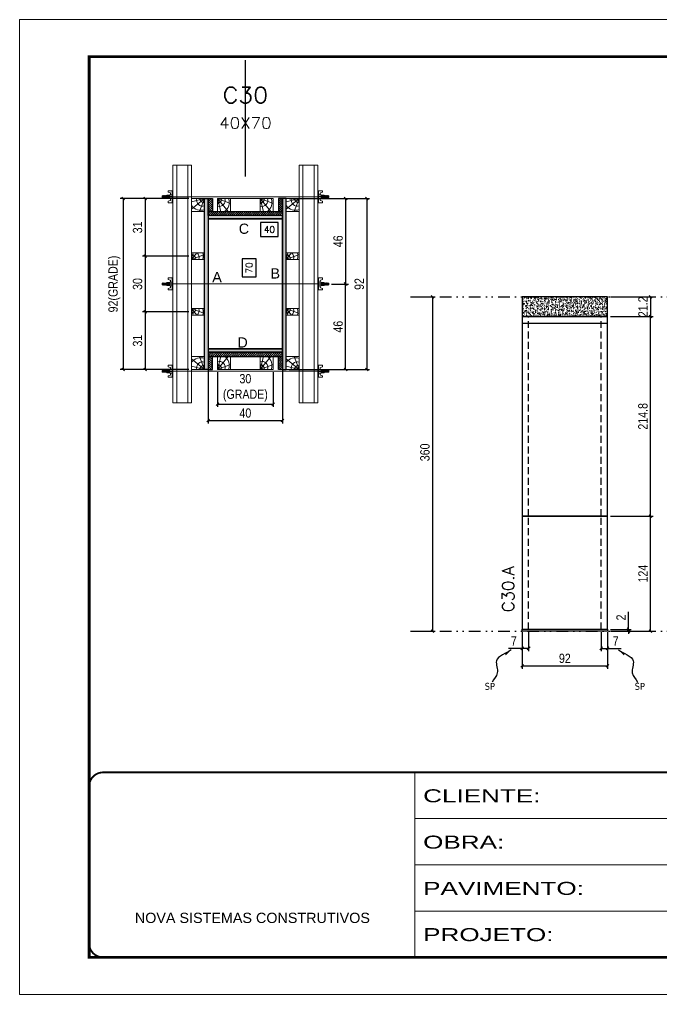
# Model space of a CAD drawing. Extents: x 2949 to 9203, y -16089 to 12527.
# Drawn here: x 4534 to 5225, y 1140 to 2190 of the extents above; entities that cross this region are included whole.
import ezdxf
from ezdxf.enums import TextEntityAlignment as Align

# ---------------------------------------------------------------- set-up
doc = ezdxf.new("R2010")
doc.units = 0
for name, pattern in [('CONTINUO', [0]), ('DASHED', [0.75, 0.5, -0.25]), ('DIVIDE2', [0.625, 0.25, -0.125, 0, -0.125, 0, -0.125]), ('HIDDEN', [0.375, 0.25, -0.125])]:
    doc.linetypes.add(name, pattern=pattern)
for name, color, linetype in [('CHAPA', 1, 'Continuous'), ('COTA', 241, 'Continuous'), ('cotas', 4, 'Continuous'), ('MEIO_PONT', 93, 'Continuous'), ('Nível', 160, 'Continuous'), ('Painéis', 200, 'Continuous'), ('SARR_2.2x7', 40, 'Continuous'), ('SARRAFO', 251, 'Continuous'), ('Sarrafo de Pressão', 42, 'HIDDEN'), ('texto', 7, 'Continuous'), ('Texto de Titulo', 7, 'Continuous'), ('Texto Qtd Sarr', 242, 'Continuous'), ('TEXTO_GERAL', 7, 'Continuous')]:
    doc.layers.add(name, color=color, linetype=linetype)
for name, color, linetype, lineweight in [('Folhas', 255, 'Continuous', 9), ('Hachura', 251, 'Continuous', 9), ('Madeira', 126, 'Continuous', 18), ('Perfil Metálico', 224, 'Continuous', 18), ('SARRAFO DE PRESSAO', 251, 'DASHED', 9), ('Texto Seção', 7, 'Continuous', 15)]:
    doc.layers.add(name, color=color, linetype=linetype, lineweight=lineweight)
doc.styles.add('ARIAL', font='arial.ttf')
doc.styles.add('COTA TECNICA', font='techl___.ttf', dxfattribs={"height": 10})
doc.styles.add('COTA TECNICA 2X', font='techl___.ttf', dxfattribs={"height": 10})
doc.styles.add('COTA TECNICA-50', font='techl___.ttf', dxfattribs={"height": 10})
doc.styles.add('REGUA-120', font='ROMANS.shx', dxfattribs={"height": 15})
doc.styles.add('ROMANS', font='romans.shx')
doc.styles.get("Standard").update_dxf_attribs({"font": 'arial.ttf'})
doc.styles.add('Tecnologia', font='')
doc.styles.get('Tecnologia').set_extended_font_data('Forgotten Futurist')
doc.dimstyles.new('COTA PAINEL-50', dxfattribs={"dimtxt": 10, "dimasz": 3, "dimexe": 3, "dimexo": 3, "dimgap": 3, "dimtad": 1, "dimdec": 1, "dimzin": 12, "dimdsep": 46, "dimtxsty": 'COTA TECNICA-50', "dimblk1": 'OBLIQUE', "dimblk2": 'OBLIQUE', "dimsah": 1, "dimcen": 0.9, "dimclrd": 4, "dimclre": 4, "dimclrt": 240, "dimadec": 1, "dimazin": 3, "dimtfac": 1, "dimtdec": 1, "dimtmove": 0, "dimatfit": 3, "dimfxl": 1, "dimtolj": 1, "dimtzin": 12, "dimarcsym": 0})
doc.dimstyles.new('PAINEL', dxfattribs={"dimtxt": 10, "dimasz": 3, "dimexe": 3, "dimexo": 3, "dimgap": 3, "dimtad": 1, "dimdec": 1, "dimzin": 12, "dimdsep": 46, "dimtxsty": 'COTA TECNICA', "dimblk1": 'OBLIQUE', "dimblk2": 'OBLIQUE', "dimsah": 1, "dimcen": 0.9, "dimclrd": 4, "dimclre": 4, "dimclrt": 240, "dimadec": 1, "dimazin": 3, "dimtfac": 1, "dimtdec": 1, "dimtmove": 0, "dimatfit": 3, "dimfxl": 1, "dimtolj": 1, "dimtzin": 12, "dimarcsym": 0})
doc.dimstyles.new('SECAO PILAR', dxfattribs={"dimtxt": 10, "dimasz": 3, "dimexe": 3, "dimexo": 3, "dimgap": 3, "dimtad": 1, "dimdec": 1, "dimlfac": 0.5, "dimzin": 12, "dimdsep": 46, "dimtxsty": 'COTA TECNICA 2X', "dimblk1": 'OBLIQUE', "dimblk2": 'OBLIQUE', "dimsah": 1, "dimcen": 0.9, "dimclrd": 256, "dimclre": 256, "dimclrt": 256, "dimadec": 1, "dimazin": 3, "dimtfac": 1, "dimtdec": 1, "dimtmove": 0, "dimatfit": 3, "dimfxl": 1, "dimtolj": 1, "dimtzin": 12, "dimarcsym": 0})
doc.dimstyles.new('SECÇÃO 2', dxfattribs={"dimtxt": 7, "dimasz": 6, "dimexe": 0.18, "dimexo": 2, "dimgap": -4, "dimtad": 3, "dimdec": 1, "dimlfac": 0.5, "dimzin": 12, "dimdsep": 46, "dimtxsty": 'ROMANS', "dimblk": 'ARCHTICK', "dimcen": 0.09, "dimse1": 1, "dimse2": 1, "dimsd1": 1, "dimsd2": 1, "dimclrd": 180, "dimclre": 5, "dimclrt": 1, "dimadec": 0, "dimazin": 3, "dimtfac": 1, "dimtdec": 1, "dimtofl": 0, "dimtmove": 0, "dimatfit": 3, "dimldrblk": 'ARCHTICK', "dimfxl": 1, "dimtolj": 1, "dimtzin": 0, "dimarcsym": 0})
doc.dimstyles.get("Standard").update_dxf_attribs({"dimtxt": 0.18, "dimasz": 0.18, "dimexe": 0.18, "dimexo": 0.0625, "dimgap": 0.09, "dimtad": 0, "dimtih": 1, "dimtoh": 1, "dimdec": 4, "dimzin": 0, "dimdsep": 46, "dimtxsty": 'Standard', "dimcen": 0.09, "dimadec": 0, "dimazin": 0, "dimtfac": 1, "dimtdec": 4, "dimtofl": 0, "dimtmove": 0, "dimatfit": 3, "dimfxl": 1, "dimtolj": 1, "dimtzin": 0, "dimarcsym": 0})

# ---------------------------------------------------------------- blocks, each defined once
blk = doc.blocks.new('9999999999')
at = {"color": 30, "linetype": 'CONTINUO'}
for p, q in [((98564.6, 34230.2), (98564.6, 34429.4)), ((98564.6, 34379.6), (99584, 34379.6)), ((98564.6, 34329.8), (99488, 34329.8)), ((98564.6, 34280), (99488, 34280))]:
    blk.add_line(p, q, dxfattribs=at)
at = {"color": 30, "linetype": 'CONTINUO', "const_width": 2}
blk.add_lwpolyline([(99584, 34230.2), (99584, 34414.4, 0.414214), (99569, 34429.4), (98229, 34429.4, 0.414214), (98214, 34414.4), (98214, 34245.2, 0.414214), (98229, 34230.2), (99584, 34230.2)], format="xyb", dxfattribs=at)
at = {"layer": 'Folhas'}
blk.add_lwpolyline([(98139, 34190.2), (99624, 34190.2), (99624, 35240.2), (98139, 35240.2)], close=True, dxfattribs=at)
at = {"layer": 'Folhas', "color": 30, "const_width": 3}
blk.add_lwpolyline([(98214, 34230.2), (99584, 34230.2), (99584, 35200.2), (98214, 35200.2)], close=True, dxfattribs=at)
at = {"color": 7, "linetype": 'Continuous', "ltscale": 5, "style": 'ARIAL'}
blk.add_text('NOVA SISTEMAS CONSTRUTIVOS', height=11.059, dxfattribs=at).set_placement((98263.2, 34267.2))
at = {"layer": 'Folhas', "color": 7, "style": 'Tecnologia', "width": 1.5}
for s, p in [('CLIENTE:', (98573.7, 34397.2)), ('OBRA:', (98573.7, 34347.3)), ('PAVIMENTO:', (98573.7, 34297.5)), ('PROJETO:', (98573.7, 34247.7))]:
    blk.add_text(s, height=14, dxfattribs=at).set_placement(p)
blk = doc.blocks.new('*D1405')
at = {"layer": 'COTA', "color": 180, "lineweight": -2, "transparency": 16777216}
for p, q in [((4788.8, 1931.8), (4773.8, 1931.8)), ((4773.8, 1931.8), (4773.8, 1912.4)), ((4788.8, 1912.4), (4788.8, 1931.8)), ((4773.8, 1912.4), (4788.8, 1912.4))]:
    blk.add_line(p, q, dxfattribs=at)
at = {"layer": 'Defpoints', "color": 0, "transparency": 16777216}
for p in [(4737.3, 1974.7), (4737.3, 1834.7), (4792.8, 1834.7)]:
    blk.add_point(p, dxfattribs=at)
at = {"layer": 'COTA', "color": 1, "transparency": 16777216, "insert": (4781.3, 1922.1), "char_height": 7, "attachment_point": 5, "rotation": 90, "style": 'ROMANS'}
blk.add_mtext('\\A1;70', dxfattribs=at)
blk = doc.blocks.new('_ArchTick')
at = {"color": 0, "linetype": 'ByBlock', "const_width": 0.15}
blk.add_lwpolyline([(-0.5, -0.5), (0.5, 0.5)], dxfattribs=at)
blk = doc.blocks.new('_Oblique')
at = {"color": 0, "linetype": 'ByBlock', "lineweight": -2}
blk.add_line((-0.5, -0.5), (0.5, 0.5), dxfattribs=at)
blk = doc.blocks.new('*D1406')
at = {"layer": 'COTA', "lineweight": -2, "transparency": 16777216}
for p, q in [((4824.3, 1996.7), (4911.1, 1996.7)), ((4908.1, 1996.7), (4908.1, 1812.7)), ((4824.3, 1812.7), (4911.1, 1812.7))]:
    blk.add_line(p, q, dxfattribs=at)
at = {"layer": 'Defpoints', "color": 0, "transparency": 16777216}
for p in [(4821.3, 1996.7), (4821.3, 1812.7), (4908.1, 1812.7)]:
    blk.add_point(p, dxfattribs=at)
at = {"layer": 'COTA', "lineweight": -2, "transparency": 16777216, "xscale": 3, "yscale": 3, "zscale": 3}
for p, rotation in [((4908.1, 1996.7), 90), ((4908.1, 1812.7), 270)]:
    blk.add_blockref('_Oblique', p, dxfattribs=dict(at, rotation=rotation))
at = {"layer": 'COTA', "transparency": 16777216, "insert": (4900, 1904.7), "char_height": 10, "attachment_point": 5, "rotation": 90, "style": 'COTA TECNICA 2X'}
blk.add_mtext('\\A1;92', dxfattribs=at)
blk = doc.blocks.new('*D1407')
at = {"layer": 'COTA', "lineweight": -2, "transparency": 16777216}
for p, q in [((4858.3, 1996.7), (4888.3, 1996.7)), ((4885.3, 1996.7), (4885.3, 1904.7)), ((4870.1, 1904.7), (4888.3, 1904.7))]:
    blk.add_line(p, q, dxfattribs=at)
at = {"layer": 'Defpoints', "color": 0, "transparency": 16777216}
for p in [(4855.3, 1996.7), (4867.1, 1904.7), (4885.3, 1904.7)]:
    blk.add_point(p, dxfattribs=at)
at = {"layer": 'COTA', "lineweight": -2, "transparency": 16777216, "xscale": 3, "yscale": 3, "zscale": 3}
for p, rotation in [((4885.3, 1996.7), 90), ((4885.3, 1904.7), 270)]:
    blk.add_blockref('_Oblique', p, dxfattribs=dict(at, rotation=rotation))
at = {"layer": 'COTA', "transparency": 16777216, "insert": (4877.2, 1950.7), "char_height": 10, "attachment_point": 5, "rotation": 90, "style": 'COTA TECNICA 2X'}
blk.add_mtext('\\A1;46', dxfattribs=at)
blk = doc.blocks.new('*D1408')
at = {"layer": 'COTA', "lineweight": -2, "transparency": 16777216}
for p, q in [((4870.1, 1904.7), (4888.3, 1904.7)), ((4885.3, 1812.7), (4885.3, 1904.7)), ((4858.3, 1812.7), (4888.3, 1812.7))]:
    blk.add_line(p, q, dxfattribs=at)
at = {"layer": 'Defpoints', "color": 0, "transparency": 16777216}
for p in [(4867.1, 1904.7), (4885.3, 1904.7), (4855.3, 1812.7)]:
    blk.add_point(p, dxfattribs=at)
at = {"layer": 'COTA', "lineweight": -2, "transparency": 16777216, "xscale": 3, "yscale": 3, "zscale": 3}
for p, rotation in [((4885.3, 1904.7), 90), ((4885.3, 1812.7), 270)]:
    blk.add_blockref('_Oblique', p, dxfattribs=dict(at, rotation=rotation))
at = {"layer": 'COTA', "transparency": 16777216, "insert": (4877.2, 1858.7), "char_height": 10, "attachment_point": 5, "rotation": 90, "style": 'COTA TECNICA 2X'}
blk.add_mtext('\\A1;46', dxfattribs=at)
blk = doc.blocks.new('*D1409')
at = {"layer": 'COTA', "color": 180, "lineweight": -2, "transparency": 16777216}
for p, q in [((4812.8, 1970.9), (4793.5, 1970.9)), ((4793.5, 1970.9), (4793.5, 1955.9)), ((4812.8, 1955.9), (4812.8, 1970.9)), ((4793.5, 1955.9), (4812.8, 1955.9))]:
    blk.add_line(p, q, dxfattribs=at)
at = {"layer": 'Defpoints', "color": 0, "transparency": 16777216}
for p in [(4737.3, 1974.7), (4817.3, 1974.7), (4817.3, 1951.9)]:
    blk.add_point(p, dxfattribs=at)
at = {"layer": 'COTA', "color": 1, "transparency": 16777216, "insert": (4803.2, 1963.4), "char_height": 7, "attachment_point": 5, "style": 'ROMANS'}
blk.add_mtext('\\A1;40', dxfattribs=at)
blk = doc.blocks.new('titulo1')
at = {"layer": 'Defpoints', "color": 252, "linetype": 'HIDDEN', "ltscale": 2}
blk.add_line((0, 0), (0, 125), dxfattribs=at)
at = {"layer": 'Defpoints', "style": 'ROMANS', "oblique": 15}
blk.add_attdef('FOLHA', text='', height=10, dxfattribs=at).set_placement((0, 15.6), align=Align.MIDDLE_CENTER)
at = {"layer": 'Texto Qtd Sarr', "color": 3, "style": 'ROMANS', "oblique": 15}
for tag, height, p in [('TITULO', 17, (0, 71.4)), ('SEÇÃO', 12, (0, 41.5))]:
    blk.add_attdef(tag, text='', height=height, dxfattribs=at).set_placement(p, align=Align.MIDDLE_CENTER)
blk = doc.blocks.new('PONTALETE')
at = {"layer": 'Madeira'}
for q in [(2.71, 7), (7, 5.76), (7, 1.74)]:
    blk.add_line((0, 0), q, dxfattribs=at)
blk.add_lwpolyline([(0, 0), (7, 0), (7, 7), (0, 7)], close=True, dxfattribs=at)
for centre, radius, start, end in [((2.04, 0.06), 6.23, 37.2818, 109.0913), ((1.09, 0.9), 3.19, 343.603, 109.9847), ((-0.21, -0.78), 3.09, 14.6322, 86.0383)]:
    blk.add_arc(centre, radius, start, end, dxfattribs=at)
blk = doc.blocks.new('*D1410')
at = {"layer": 'COTA', "lineweight": -2, "transparency": 16777216}
for p, q in [((4716.3, 1996.7), (4642.6, 1996.7)), ((4645.6, 1996.7), (4645.6, 1812.7)), ((4716.3, 1812.7), (4642.6, 1812.7))]:
    blk.add_line(p, q, dxfattribs=at)
at = {"layer": 'Defpoints', "color": 0, "transparency": 16777216}
for p in [(4719.3, 1996.7), (4645.6, 1812.7), (4719.3, 1812.7)]:
    blk.add_point(p, dxfattribs=at)
at = {"layer": 'COTA', "lineweight": -2, "transparency": 16777216, "xscale": 3, "yscale": 3, "zscale": 3}
for p, rotation in [((4645.6, 1996.7), 90), ((4645.6, 1812.7), 270)]:
    blk.add_blockref('_Oblique', p, dxfattribs=dict(at, rotation=rotation))
at = {"layer": 'COTA', "transparency": 16777216, "insert": (4636.3, 1904.7), "char_height": 10, "attachment_point": 5, "rotation": 90, "style": 'COTA TECNICA 2X'}
blk.add_mtext('\\A1;92(GRADE)', dxfattribs=at)
blk = doc.blocks.new('MEIO PONTALETE')
at = {"layer": 'Madeira'}
for q in [(2.71, 7), (3.5, 2.88), (3.5, 0.87)]:
    blk.add_line((0, 0), q, dxfattribs=at)
blk.add_lwpolyline([(0, 0), (3.5, 0), (3.5, 7), (0, 7)], close=True, dxfattribs=at)
for centre, radius, start, end in [((2.04, 0.06), 6.23, 76.4499, 109.0913), ((1.09, 0.9), 3.19, 40.9063, 109.9847), ((-0.21, -0.78), 3.09, 14.6322, 86.0383)]:
    blk.add_arc(centre, radius, start, end, dxfattribs=at)
blk = doc.blocks.new('*D1411')
at = {"layer": 'COTA', "lineweight": -2, "transparency": 16777216}
for p, q in [((4716.3, 1874.7), (4666.4, 1874.7)), ((4669.4, 1874.7), (4669.4, 1812.7)), ((4716.3, 1812.7), (4666.4, 1812.7))]:
    blk.add_line(p, q, dxfattribs=at)
at = {"layer": 'Defpoints', "color": 0, "transparency": 16777216}
for p in [(4719.3, 1874.7), (4669.4, 1812.7), (4719.3, 1812.7)]:
    blk.add_point(p, dxfattribs=at)
at = {"layer": 'COTA', "lineweight": -2, "transparency": 16777216, "xscale": 3, "yscale": 3, "zscale": 3}
for p, rotation in [((4669.4, 1874.7), 90), ((4669.4, 1812.7), 270)]:
    blk.add_blockref('_Oblique', p, dxfattribs=dict(at, rotation=rotation))
at = {"layer": 'COTA', "transparency": 16777216, "insert": (4661.2, 1843.7), "char_height": 10, "attachment_point": 5, "rotation": 90, "style": 'COTA TECNICA 2X'}
blk.add_mtext('\\A1;31', dxfattribs=at)
blk = doc.blocks.new('C')
at = {"layer": 'Hachura', "color": 0}
for p, q in [((0, 3.22), (0, -3.22)), ((0.45, 3.22), (0, 3.22)), ((0.46, 3.16), (0, 3.16)), ((0.46, 3.05), (0, 3.05)), ((0.46, 2.88), (0, 2.88)), ((0, 2.75), (0, -1.16)), ((0.46, 2.65), (0, 2.65)), ((0.46, 2.23), (0, 2.23)), ((0.46, 1.51), (0, 1.51)), ((0.39, 0.49), (0.17, 0.49)), ((0.45, -3.23), (0.45, 3.22)), ((0.45, 3.22), (2.58, 3.22)), ((1.74, 0.97), (0.45, 0.97)), ((1.45, 0.1), (0.45, 0.1)), ((1.35, 1.94), (1.35, 0.96)), ((2.58, 2.39), (1.47, 2.09)), ((1.74, -0.97), (1.74, 0.97)), ((1.74, 0.97), (1.74, 0.84)), ((1.74, 0.97), (1.74, 0.84)), ((1.74, 0.84), (3.35, 0.84)), ((3.35, 0.45), (1.74, 0.45)), ((2.58, 3.22), (2.58, 2.39)), ((3.32, 0.84), (3.32, -0.84)), ((3.35, 0.84), (3.35, -0.84)), ((3.68, 0.45), (3.35, 0.45)), ((3.84, -0.52), (3.35, 0.45)), ((3.35, 0.06), (3.67, -0.57)), ((3.68, 0.45), (4.16, -0.52)), ((3.72, 0.5), (4.25, -0.57)), ((4.37, -0.55), (3.83, 0.53)), ((4.15, 0.45), (3.93, 0.45)), ((4.42, -0.52), (3.93, 0.45)), ((4.15, 0.45), (4.26, 0.45)), ((4.26, 0.45), (4.74, -0.52)), ((4.3, 0.5), (4.83, -0.57)), ((4.95, -0.55), (4.41, 0.53)), ((4.51, 0.45), (4.84, 0.45)), ((5, -0.52), (4.51, 0.45)), ((4.84, 0.45), (5.32, -0.52)), ((4.88, 0.5), (5.41, -0.57)), ((5.53, -0.55), (4.99, 0.53)), ((5.58, -0.52), (5.09, 0.45)), ((5.42, 0.45), (5.09, 0.45)), ((5.58, -0.52), (5.09, 0.45)), ((5.42, 0.45), (5.74, -0.19)), ((5.46, 0.5), (5.74, -0.07)), ((5.74, 0.19), (5.57, 0.53)), ((5.74, 0.32), (5.68, 0.45)), ((5.68, 0.45), (5.74, 0.45)), ((5.74, 0.45), (5.9, 0.29)), ((5.74, 0.45), (5.74, -0.52)), ((5.9, -0.36), (5.9, 0.29)), ((0.45, 0), (0, 0)), ((0.46, -1.52), (0, -1.52)), ((0.46, -2.23), (0, -2.23)), ((0.46, -2.65), (0, -2.65)), ((0.46, -2.88), (0, -2.88)), ((0.46, -3.05), (0, -3.05)), ((0.46, -3.16), (0, -3.16)), ((0, -3.22), (2.57, -3.22)), ((0.08, -0.48), (0.29, -0.48)), ((0.29, -0.48), (0.4, -0.48)), ((0.45, 0), (0.45, -0.97)), ((0.45, -0.16), (1.45, -0.16)), ((0.45, -0.65), (0.45, -0.32)), ((0.45, -3.23), (0.45, -0.65)), ((0.45, -0.97), (1.74, -0.97)), ((1.35, -1.94), (1.35, -0.97)), ((2.58, -2.39), (1.47, -2.1)), ((3.35, -0.32), (1.74, -0.32)), ((3.35, -0.84), (1.74, -0.84)), ((2.58, -3.23), (2.58, -2.39)), ((3.35, -0.07), (3.58, -0.52)), ((3.35, -0.52), (3.58, -0.52)), ((3.84, -0.52), (4.16, -0.52)), ((4.42, -0.52), (4.74, -0.52)), ((4.63, -0.52), (4.74, -0.52)), ((5, -0.52), (5.32, -0.52)), ((5.58, -0.52), (5.74, -0.52)), ((5.74, -0.52), (5.9, -0.36)), ((5.74, -0.52), (5.74, -0.52))]:
    blk.add_line(p, q, dxfattribs=at)
for centre, radius, start, end in [((1.52, 1.94), 0.161, 104.7436, 180), ((1.44, -0.03), 0.129, 272.695, 87.305), ((3.81, 0.39), 0.143, 25.5688, 154.4312), ((4.39, 0.39), 0.143, 25.5688, 154.4312), ((4.97, 0.39), 0.143, 25.5688, 154.4312), ((5.55, 0.39), 0.143, 25.5688, 154.4312), ((0.17, -0.37), 0.174, 221.744, 317.8592), ((1.52, -1.94), 0.161, 180, 255.2564), ((3.71, -0.4), 0.174, 222.1408, 318.256), ((4.29, -0.4), 0.174, 222.1408, 318.256), ((4.87, -0.4), 0.174, 222.1408, 318.256), ((5.45, -0.4), 0.174, 222.1408, 318.256), ((5.61, -0.4), 0.174, 317.8592, 318.256)]:
    blk.add_arc(centre, radius, start, end, dxfattribs=at)
blk = doc.blocks.new('*D1412')
at = {"layer": 'COTA', "lineweight": -2, "transparency": 16777216}
for p, q in [((4716.3, 1996.7), (4666.4, 1996.7)), ((4669.4, 1996.7), (4669.4, 1934.7)), ((4716.3, 1934.7), (4666.4, 1934.7))]:
    blk.add_line(p, q, dxfattribs=at)
at = {"layer": 'Defpoints', "color": 0, "transparency": 16777216}
for p in [(4719.3, 1996.7), (4669.4, 1934.7), (4719.3, 1934.7)]:
    blk.add_point(p, dxfattribs=at)
at = {"layer": 'COTA', "lineweight": -2, "transparency": 16777216, "xscale": 3, "yscale": 3, "zscale": 3}
for p, rotation in [((4669.4, 1996.7), 90), ((4669.4, 1934.7), 270)]:
    blk.add_blockref('_Oblique', p, dxfattribs=dict(at, rotation=rotation))
at = {"layer": 'COTA', "transparency": 16777216, "insert": (4661.2, 1965.7), "char_height": 10, "attachment_point": 5, "rotation": 90, "style": 'COTA TECNICA 2X'}
blk.add_mtext('\\A1;31', dxfattribs=at)
blk = doc.blocks.new('*D1413')
at = {"layer": 'COTA', "lineweight": -2, "transparency": 16777216}
for p, q in [((4716.3, 1934.7), (4666.4, 1934.7)), ((4669.4, 1934.7), (4669.4, 1874.7)), ((4716.3, 1874.7), (4666.4, 1874.7))]:
    blk.add_line(p, q, dxfattribs=at)
at = {"layer": 'Defpoints', "color": 0, "transparency": 16777216}
for p in [(4719.3, 1934.7), (4669.4, 1874.7), (4719.3, 1874.7)]:
    blk.add_point(p, dxfattribs=at)
at = {"layer": 'COTA', "lineweight": -2, "transparency": 16777216, "xscale": 3, "yscale": 3, "zscale": 3}
for p, rotation in [((4669.4, 1934.7), 90), ((4669.4, 1874.7), 270)]:
    blk.add_blockref('_Oblique', p, dxfattribs=dict(at, rotation=rotation))
at = {"layer": 'COTA', "transparency": 16777216, "insert": (4661.2, 1904.7), "char_height": 10, "attachment_point": 5, "rotation": 90, "style": 'COTA TECNICA 2X'}
blk.add_mtext('\\A1;30', dxfattribs=at)
blk = doc.blocks.new('*D1435')
at = {"layer": 'cotas', "color": 4, "linetype": 'ByBlock', "lineweight": -2, "transparency": 16777216}
for p, q in [((4958.2, 1890.8), (4981.9, 1890.8)), ((4978.9, 1890.8), (4978.9, 1530.8)), ((4958.2, 1530.8), (4981.9, 1530.8))]:
    blk.add_line(p, q, dxfattribs=at)
at = {"layer": 'Defpoints', "color": 0, "linetype": 'ByBlock', "transparency": 16777216}
for p in [(4955.2, 1890.8), (4955.2, 1530.8), (4978.9, 1530.8)]:
    blk.add_point(p, dxfattribs=at)
at = {"layer": 'cotas', "color": 4, "linetype": 'ByBlock', "lineweight": -2, "transparency": 16777216, "xscale": 3, "yscale": 3, "zscale": 3}
for p, rotation in [((4978.9, 1890.8), 90), ((4978.9, 1530.8), 270)]:
    blk.add_blockref('_Oblique', p, dxfattribs=dict(at, rotation=rotation))
at = {"layer": 'cotas', "color": 240, "linetype": 'ByBlock', "transparency": 16777216, "insert": (4970.7, 1723.4), "char_height": 10, "attachment_point": 5, "rotation": 90, "style": 'COTA TECNICA'}
blk.add_mtext('\\A1;360', dxfattribs=at)
blk = doc.blocks.new('*D1414')
at = {"layer": 'COTA', "color": 4, "lineweight": -2, "transparency": 16777216}
for p, q in [((5075.4, 1529.8), (5075.4, 1490.4)), ((5167.4, 1529.8), (5167.4, 1490.4)), ((5075.4, 1493.4), (5167.4, 1493.4))]:
    blk.add_line(p, q, dxfattribs=at)
at = {"layer": 'Defpoints', "color": 0, "transparency": 16777216}
for p in [(5075.4, 1532.8), (5167.4, 1532.8), (5167.4, 1493.4)]:
    blk.add_point(p, dxfattribs=at)
at = {"layer": 'COTA', "color": 4, "lineweight": -2, "transparency": 16777216, "xscale": 3, "yscale": 3, "zscale": 3, "rotation": 180}
blk.add_blockref('_Oblique', (5075.4, 1493.4), dxfattribs=at)
at = {"layer": 'COTA', "color": 4, "lineweight": -2, "transparency": 16777216, "xscale": 3, "yscale": 3, "zscale": 3}
blk.add_blockref('_Oblique', (5167.4, 1493.4), dxfattribs=at)
at = {"layer": 'COTA', "color": 240, "transparency": 16777216, "insert": (5121.4, 1501.5), "char_height": 10, "attachment_point": 5, "style": 'COTA TECNICA'}
blk.add_mtext('\\A1;92', dxfattribs=at)
blk = doc.blocks.new('*D1415')
at = {"layer": 'COTA', "color": 4, "lineweight": -2, "transparency": 16777216}
for p, q in [((5170.4, 1654.8), (5216.6, 1654.8)), ((5213.6, 1530.8), (5213.6, 1654.8)), ((5170.4, 1530.8), (5216.6, 1530.8))]:
    blk.add_line(p, q, dxfattribs=at)
at = {"layer": 'Defpoints', "color": 0, "transparency": 16777216}
for p in [(5167.4, 1654.8), (5213.6, 1654.8), (5167.4, 1530.8)]:
    blk.add_point(p, dxfattribs=at)
at = {"layer": 'COTA', "color": 4, "lineweight": -2, "transparency": 16777216, "xscale": 3, "yscale": 3, "zscale": 3}
for p, rotation in [((5213.6, 1654.8), 90), ((5213.6, 1530.8), 270)]:
    blk.add_blockref('_Oblique', p, dxfattribs=dict(at, rotation=rotation))
at = {"layer": 'COTA', "color": 240, "transparency": 16777216, "insert": (5205.5, 1592.8), "char_height": 10, "attachment_point": 5, "rotation": 90, "style": 'COTA TECNICA-50'}
blk.add_mtext('\\A1;124', dxfattribs=at)
blk = doc.blocks.new('*D1416')
at = {"layer": 'COTA', "color": 4, "lineweight": -2, "transparency": 16777216}
for p, q in [((5189.9, 1532.8), (5189.9, 1551.6)), ((5170.4, 1532.8), (5192.9, 1532.8)), ((5170.4, 1530.8), (5192.9, 1530.8)), ((5189.9, 1530.8), (5189.9, 1532.8)), ((5189.9, 1530.8), (5189.9, 1527.8))]:
    blk.add_line(p, q, dxfattribs=at)
at = {"layer": 'Defpoints', "color": 0, "transparency": 16777216}
for p in [(5167.4, 1532.8), (5167.4, 1530.8), (5189.9, 1530.8)]:
    blk.add_point(p, dxfattribs=at)
at = {"layer": 'COTA', "color": 4, "lineweight": -2, "transparency": 16777216, "xscale": 3, "yscale": 3, "zscale": 3}
for p, rotation in [((5189.9, 1532.8), 270), ((5189.9, 1530.8), 90)]:
    blk.add_blockref('_Oblique', p, dxfattribs=dict(at, rotation=rotation))
at = {"layer": 'COTA', "color": 240, "transparency": 16777216, "insert": (5181.9, 1545.6), "char_height": 10, "attachment_point": 5, "rotation": 90, "style": 'COTA TECNICA-50'}
blk.add_mtext('\\A1;2', dxfattribs=at)
blk = doc.blocks.new('*D1417')
at = {"layer": 'COTA', "color": 4, "linetype": 'ByBlock', "lineweight": -2, "transparency": 16777216}
for p, q in [((5170.4, 1869.6), (5216.6, 1869.6)), ((5213.6, 1654.8), (5213.6, 1869.6)), ((5170.4, 1654.8), (5216.6, 1654.8))]:
    blk.add_line(p, q, dxfattribs=at)
at = {"layer": 'Defpoints', "color": 0, "linetype": 'ByBlock', "transparency": 16777216}
for p in [(5167.4, 1869.6), (5213.6, 1869.6), (5167.4, 1654.8)]:
    blk.add_point(p, dxfattribs=at)
at = {"layer": 'COTA', "color": 4, "linetype": 'ByBlock', "lineweight": -2, "transparency": 16777216, "xscale": 3, "yscale": 3, "zscale": 3}
for p, rotation in [((5213.6, 1869.6), 90), ((5213.6, 1654.8), 270)]:
    blk.add_blockref('_Oblique', p, dxfattribs=dict(at, rotation=rotation))
at = {"layer": 'COTA', "color": 240, "linetype": 'ByBlock', "transparency": 16777216, "insert": (5205.5, 1762.2), "char_height": 10, "attachment_point": 5, "rotation": 90, "style": 'COTA TECNICA'}
blk.add_mtext('\\A1;214.8', dxfattribs=at)
blk = doc.blocks.new('*D1418')
at = {"layer": 'COTA', "color": 4, "linetype": 'ByBlock', "lineweight": -2, "transparency": 16777216}
for p, q in [((5170.4, 1890.8), (5216.6, 1890.8)), ((5213.6, 1890.8), (5213.6, 1869.6)), ((5170.4, 1869.6), (5216.6, 1869.6))]:
    blk.add_line(p, q, dxfattribs=at)
at = {"layer": 'Defpoints', "color": 0, "linetype": 'ByBlock', "transparency": 16777216}
for p in [(5167.4, 1890.8), (5167.4, 1869.6), (5213.6, 1869.6)]:
    blk.add_point(p, dxfattribs=at)
at = {"layer": 'COTA', "color": 4, "linetype": 'ByBlock', "lineweight": -2, "transparency": 16777216, "xscale": 3, "yscale": 3, "zscale": 3}
for p, rotation in [((5213.6, 1890.8), 90), ((5213.6, 1869.6), 270)]:
    blk.add_blockref('_Oblique', p, dxfattribs=dict(at, rotation=rotation))
at = {"layer": 'COTA', "color": 240, "linetype": 'ByBlock', "transparency": 16777216, "insert": (5205.5, 1880.2), "char_height": 10, "attachment_point": 5, "rotation": 90, "style": 'COTA TECNICA'}
blk.add_mtext('\\A1;21.2', dxfattribs=at)
blk = doc.blocks.new('*D1429')
at = {"layer": 'COTA', "color": 4, "lineweight": -2, "transparency": 16777216}
for p, q in [((5075.4, 1527.8), (5075.4, 1509.3)), ((5082.4, 1529.8), (5082.4, 1509.3)), ((5075.4, 1512.3), (5060.6, 1512.3)), ((5082.4, 1512.3), (5075.4, 1512.3))]:
    blk.add_line(p, q, dxfattribs=at)
at = {"layer": 'Defpoints', "color": 0, "transparency": 16777216}
for p in [(5075.4, 1530.8), (5082.4, 1532.8), (5075.4, 1512.3)]:
    blk.add_point(p, dxfattribs=at)
at = {"layer": 'COTA', "color": 4, "lineweight": -2, "transparency": 16777216, "xscale": 3, "yscale": 3, "zscale": 3, "rotation": 180}
blk.add_blockref('_Oblique', (5075.4, 1512.3), dxfattribs=at)
at = {"layer": 'COTA', "color": 4, "lineweight": -2, "transparency": 16777216, "xscale": 3, "yscale": 3, "zscale": 3}
blk.add_blockref('_Oblique', (5082.4, 1512.3), dxfattribs=at)
at = {"layer": 'COTA', "color": 240, "transparency": 16777216, "insert": (5066.5, 1520.4), "char_height": 10, "attachment_point": 5, "style": 'COTA TECNICA-50'}
blk.add_mtext('\\A1;7', dxfattribs=at)
blk = doc.blocks.new('*D1430')
at = {"layer": 'COTA', "color": 4, "lineweight": -2, "transparency": 16777216}
for p, q in [((5160.4, 1529.8), (5160.4, 1509.3)), ((5167.4, 1527.8), (5167.4, 1509.3)), ((5160.4, 1512.3), (5167.4, 1512.3)), ((5167.4, 1512.3), (5182.1, 1512.3))]:
    blk.add_line(p, q, dxfattribs=at)
at = {"layer": 'Defpoints', "color": 0, "transparency": 16777216}
for p in [(5160.4, 1532.8), (5167.4, 1530.8), (5167.4, 1512.3)]:
    blk.add_point(p, dxfattribs=at)
at = {"layer": 'COTA', "color": 4, "lineweight": -2, "transparency": 16777216, "xscale": 3, "yscale": 3, "zscale": 3, "rotation": 180}
blk.add_blockref('_Oblique', (5160.4, 1512.3), dxfattribs=at)
at = {"layer": 'COTA', "color": 4, "lineweight": -2, "transparency": 16777216, "xscale": 3, "yscale": 3, "zscale": 3}
blk.add_blockref('_Oblique', (5167.4, 1512.3), dxfattribs=at)
at = {"layer": 'COTA', "color": 240, "transparency": 16777216, "insert": (5176.2, 1520.4), "char_height": 10, "attachment_point": 5, "style": 'COTA TECNICA-50'}
blk.add_mtext('\\A1;7', dxfattribs=at)
blk = doc.blocks.new('*D1433')
at = {"layer": 'COTA', "lineweight": -2, "transparency": 16777216}
for p, q in [((4737.3, 1828.1), (4737.3, 1754.6)), ((4817.3, 1828.1), (4817.3, 1754.6)), ((4737.3, 1757.6), (4817.3, 1757.6))]:
    blk.add_line(p, q, dxfattribs=at)
at = {"layer": 'Defpoints', "color": 0, "transparency": 16777216}
for p in [(4737.3, 1831.1), (4817.3, 1831.1), (4817.3, 1757.6)]:
    blk.add_point(p, dxfattribs=at)
at = {"layer": 'COTA', "lineweight": -2, "transparency": 16777216, "xscale": 3, "yscale": 3, "zscale": 3, "rotation": 180}
blk.add_blockref('_Oblique', (4737.3, 1757.6), dxfattribs=at)
at = {"layer": 'COTA', "lineweight": -2, "transparency": 16777216, "xscale": 3, "yscale": 3, "zscale": 3}
blk.add_blockref('_Oblique', (4817.3, 1757.6), dxfattribs=at)
at = {"layer": 'COTA', "transparency": 16777216, "insert": (4777.3, 1765.7), "char_height": 10, "attachment_point": 5, "style": 'COTA TECNICA 2X'}
blk.add_mtext('\\A1;40', dxfattribs=at)
blk = doc.blocks.new('*D1434')
at = {"layer": 'COTA', "lineweight": -2, "transparency": 16777216}
for p, q in [((4747.3, 1809.7), (4747.3, 1772.4)), ((4807.3, 1809.7), (4807.3, 1772.4)), ((4747.3, 1775.4), (4807.3, 1775.4))]:
    blk.add_line(p, q, dxfattribs=at)
at = {"layer": 'Defpoints', "color": 0, "transparency": 16777216}
for p in [(4747.3, 1812.7), (4807.3, 1812.7), (4807.3, 1775.4)]:
    blk.add_point(p, dxfattribs=at)
at = {"layer": 'COTA', "lineweight": -2, "transparency": 16777216, "xscale": 3, "yscale": 3, "zscale": 3, "rotation": 180}
blk.add_blockref('_Oblique', (4747.3, 1775.4), dxfattribs=at)
at = {"layer": 'COTA', "lineweight": -2, "transparency": 16777216, "xscale": 3, "yscale": 3, "zscale": 3}
blk.add_blockref('_Oblique', (4807.3, 1775.4), dxfattribs=at)
at = {"layer": 'COTA', "transparency": 16777216, "insert": (4777.3, 1792.9), "char_height": 10, "attachment_point": 5, "style": 'COTA TECNICA 2X'}
blk.add_mtext('\\A1;30\\P(GRADE)', dxfattribs=at)

msp = doc.modelspace()

# ---------------------------------------------------------------- hatches: boundary and pattern name
at = {"layer": 'COTA', "linetype": 'ByBlock'}
h = msp.add_hatch(dxfattribs=at)
h.set_pattern_fill('AR-CONC', color=256, scale=0.03)
h.set_pattern_definition([(50, (-124500.4665, -23839.0456), (5.46554007, -0.47817257), [0.5715, -6.2865]), (355, (-124500.4665, -23839.0456), (-1.05730264, 5.73170536), [0.4572, -5.02921753]), (100.4514447, (-124500.011, -23839.0855), (4.40823741, 5.25353256), [0.48570026, -5.34270734]), (46.1842, (-124500.4665, -23837.5216), (8.13237123, -1.26126984), [0.85725, -9.42975]), (96.6355576, (-124499.789, -23837.627), (7.122124, 7.42278374), [0.7285507, -8.01406824]), (351.184151, (-124500.4665, -23837.522), (7.122124, 7.42278374), [0.685799, -7.54379196]), (21, (-124499.7045, -23837.9026), (4.54843174, -3.06795595), [0.5715, -6.2865]), (326, (-124499.7045, -23837.9026), (1.85406085, 5.52563898), [0.4572, -5.0292]), (71.451445, (-124499.3255, -23838.1583), (6.40249258, 2.45768307), [0.48570026, -5.34269813]), (37.5, (-124500.4665, -23839.0456), (0.092658098, 2.536651166), [0, -4.96824, 0, -5.1054, 0, -5.04825]), (7.5, (-124500.4665, -23839.0456), (2.004589875, 3.005417245), [0, -2.91084, 0, -4.85394, 0, -1.92405]), (327.5, (-124502.1658, -23839.0456), (4.067717855, -0.17186232), [0, -1.905, 0, -5.9436, 0, -7.8867]), (317.5, (-124502.9278, -23839.0456), (4.44387544, 0.76279473), [0, -2.4765, 0, -3.94716, 0, -5.6007])])
h.paths.add_polyline_path([(5075.36, 1869.64), (5167.36, 1869.64), (5167.36, 1890.84), (5075.36, 1890.84)])
at = {"layer": 'Hachura'}
h = msp.add_hatch(color=256, dxfattribs=at)
h.dxf.hatch_style = 1
h.paths.add_polyline_path([(4737.33, 1812.74), (4733.33, 1812.74), (4733.33, 1996.74), (4737.33, 1996.74)])
h = msp.add_hatch(color=256, dxfattribs=at)
h.dxf.hatch_style = 1
h.paths.add_polyline_path([(4737.33, 1812.74), (4733.33, 1812.74), (4733.33, 1996.74), (4737.33, 1996.74)])
h = msp.add_hatch(dxfattribs=at)
h.set_pattern_fill('ANSI31', color=256, scale=0.5, angle=90, style=0)
h.set_pattern_definition([(135, (-18154.0793, 11120.6886), (-1.12253202, -1.12253202), [])])
h.paths.add_polyline_path([(4737.33, 1982.74), (4741.73, 1982.74), (4741.73, 1996.74), (4737.33, 1996.74)])
h = msp.add_hatch(dxfattribs=at)
h.set_pattern_fill('ANSI31', color=256, scale=0.5, angle=90, style=0)
h.set_pattern_definition([(135, (-18112.0793, 11120.6886), (-1.12253202, -1.12253202), [])])
h.paths.add_polyline_path([(4817.33, 1982.74), (4812.93, 1982.74), (4812.93, 1996.74), (4817.33, 1996.74)])
h = msp.add_hatch(color=256, dxfattribs=at)
h.dxf.hatch_style = 1
h.paths.add_polyline_path([(4817.33, 1812.74), (4821.33, 1812.74), (4821.33, 1996.74), (4817.33, 1996.74)])
h = msp.add_hatch(color=256, dxfattribs=at)
h.dxf.hatch_style = 1
h.paths.add_polyline_path([(4817.33, 1812.74), (4821.33, 1812.74), (4821.33, 1996.74), (4817.33, 1996.74)])
h = msp.add_hatch(dxfattribs=at)
h.set_pattern_fill('ANSI31', color=256, scale=0.5, style=0)
h.set_pattern_definition([(45, (13911.2807, 24907.745), (-1.12253202, 1.12253202), [])])
h.paths.add_polyline_path([(4817.33, 1978.34), (4817.33, 1982.74), (4737.33, 1982.74), (4737.33, 1978.34)])
h = msp.add_hatch(color=256, dxfattribs=at)
h.dxf.hatch_style = 1
h.paths.add_polyline_path([(4737.33, 1978.34), (4737.33, 1974.74), (4817.33, 1974.74), (4817.33, 1978.34)])
h = msp.add_hatch(color=256, dxfattribs=at)
h.dxf.hatch_style = 1
h.paths.add_polyline_path([(4737.33, 1978.34), (4737.33, 1974.74), (4817.33, 1974.74), (4817.33, 1978.34)])
h = msp.add_hatch(color=256, dxfattribs=at)
h.dxf.hatch_style = 1
h.paths.add_polyline_path([(4737.33, 1834.74), (4737.33, 1831.14), (4817.33, 1831.14), (4817.33, 1834.74)])
h = msp.add_hatch(color=256, dxfattribs=at)
h.dxf.hatch_style = 1
h.paths.add_polyline_path([(4737.33, 1834.74), (4737.33, 1831.14), (4817.33, 1831.14), (4817.33, 1834.74)])
h = msp.add_hatch(dxfattribs=at)
h.set_pattern_fill('ANSI31', color=256, scale=0.5, style=0)
h.set_pattern_definition([(45, (13911.2807, 24933.745), (-1.12253202, 1.12253202), [])])
h.paths.add_polyline_path([(4817.33, 1831.14), (4817.33, 1826.74), (4737.33, 1826.74), (4737.33, 1831.14)])
h = msp.add_hatch(dxfattribs=at)
h.set_pattern_fill('ANSI31', color=256, scale=0.5, angle=90, style=0)
h.set_pattern_definition([(135, (-18154.0793, 11315.6886), (-1.12253202, -1.12253202), [])])
h.paths.add_polyline_path([(4737.33, 1826.74), (4741.73, 1826.74), (4741.73, 1812.74), (4737.33, 1812.74)])
h = msp.add_hatch(dxfattribs=at)
h.set_pattern_fill('ANSI31', color=256, scale=0.5, angle=90, style=0)
h.set_pattern_definition([(135, (-18112.0793, 11315.6886), (-1.12253202, -1.12253202), [])])
h.paths.add_polyline_path([(4817.33, 1826.74), (4812.93, 1826.74), (4812.93, 1812.74), (4817.33, 1812.74)])

# ---------------------------------------------------------------- linework, layer by layer
at = {"layer": 'CHAPA'}
for points in [[(4737.33, 1812.74), (4733.33, 1812.74), (4733.33, 1996.74), (4737.33, 1996.74)], [(4737.33, 1812.74), (4733.33, 1812.74), (4733.33, 1996.74), (4737.33, 1996.74)], [(4817.33, 1812.74), (4821.33, 1812.74), (4821.33, 1996.74), (4817.33, 1996.74)], [(4817.33, 1812.74), (4821.33, 1812.74), (4821.33, 1996.74), (4817.33, 1996.74)], [(4737.33, 1978.34), (4737.33, 1974.74), (4817.33, 1974.74), (4817.33, 1978.34)], [(4737.33, 1978.34), (4737.33, 1974.74), (4817.33, 1974.74), (4817.33, 1978.34)], [(4737.33, 1834.74), (4737.33, 1831.14), (4817.33, 1831.14), (4817.33, 1834.74)], [(4737.33, 1834.74), (4737.33, 1831.14), (4817.33, 1831.14), (4817.33, 1834.74)]]:
    msp.add_lwpolyline(points, close=True, dxfattribs=at)
at = {"layer": 'COTA', "linetype": 'ByBlock'}
msp.add_lwpolyline([(5075.36, 1869.64), (5167.36, 1869.64), (5167.36, 1890.84), (5075.36, 1890.84)], close=True, dxfattribs=at)
at = {"layer": 'Hachura'}
for p, q in [((4688.53, 1998.74), (4862.33, 1998.75)), ((4688.53, 1904.74), (4862.33, 1904.73)), ((4688.53, 1810.74), (4862.33, 1810.73))]:
    msp.add_line(p, q, dxfattribs=at)
at = {"layer": 'Madeira'}
for points in [[(4733.33, 1812.74), (4719.33, 1812.74), (4719.33, 1996.74), (4733.33, 1996.74)], [(4747.33, 1996.74), (4747.33, 1982.74), (4807.33, 1982.74), (4807.33, 1996.74)], [(4821.33, 1812.74), (4835.33, 1812.74), (4835.33, 1996.74), (4821.33, 1996.74)], [(4747.33, 1812.74), (4747.33, 1826.74), (4807.33, 1826.74), (4807.33, 1812.74)]]:
    msp.add_lwpolyline(points, close=True, dxfattribs=at)
at = {"layer": 'Nível', "color": 4, "linetype": 'DIVIDE2', "ltscale": 50}
for p, q in [((4955.19, 1890.84), (5965.53, 1890.84)), ((4955.19, 1530.84), (5965.53, 1530.84))]:
    msp.add_line(p, q, dxfattribs=at)
at = {"layer": 'Painéis'}
msp.add_line((5167.36, 1869.64), (5075.36, 1869.64), dxfattribs=at)
for points in [[(4817.33, 1974.74), (4737.33, 1974.74), (4737.33, 1834.74), (4817.33, 1834.74)], [(5075.36, 1654.84), (5167.36, 1654.84), (5167.36, 1869.64), (5075.36, 1869.64)], [(5075.36, 1532.84), (5167.36, 1532.84), (5167.36, 1654.84), (5075.36, 1654.84)], [(5075.36, 1532.84), (5167.36, 1532.84), (5167.36, 1530.84), (5075.36, 1530.84)]]:
    msp.add_lwpolyline(points, close=True, dxfattribs=at)
at = {"layer": 'Perfil Metálico'}
for points in [[(4699.33, 1776.74), (4719.33, 1776.74), (4719.33, 2032.74), (4699.33, 2032.74)], [(4715.33, 2032.74), (4703.33, 2032.74), (4703.33, 1776.74), (4715.33, 1776.74)], [(4855.33, 1776.74), (4835.33, 1776.74), (4835.33, 2032.74), (4855.33, 2032.74)], [(4839.33, 2032.74), (4851.33, 2032.74), (4851.33, 1776.74), (4839.33, 1776.74)]]:
    msp.add_lwpolyline(points, close=True, dxfattribs=at)
at = {"layer": 'SARR_2.2x7'}
msp.add_line((5075.36, 1862.64), (5167.36, 1862.64), dxfattribs=at)
at = {"layer": 'SARRAFO'}
for points in [[(4741.73, 1996.74), (4741.73, 1982.74), (4737.33, 1982.74), (4737.33, 1996.74)], [(4812.93, 1996.74), (4812.93, 1982.74), (4817.33, 1982.74), (4817.33, 1996.74)], [(4737.33, 1982.74), (4817.33, 1982.74), (4817.33, 1978.34), (4737.33, 1978.34)], [(4737.33, 1826.74), (4817.33, 1826.74), (4817.33, 1831.14), (4737.33, 1831.14)], [(4741.73, 1812.74), (4741.73, 1826.74), (4737.33, 1826.74), (4737.33, 1812.74)], [(4812.93, 1812.74), (4812.93, 1826.74), (4817.33, 1826.74), (4817.33, 1812.74)]]:
    msp.add_lwpolyline(points, close=True, dxfattribs=at)
at = {"layer": 'Sarrafo de Pressão', "ltscale": 30}
for p, q in [((5082.36, 1654.84), (5082.36, 1869.64)), ((5160.36, 1654.84), (5160.36, 1869.64)), ((5082.36, 1532.84), (5082.36, 1654.84)), ((5160.36, 1532.84), (5160.36, 1654.84))]:
    msp.add_line(p, q, dxfattribs=at)

# ---------------------------------------------------------------- block references
at = {"layer": 'Hachura', "linetype": 'Continuous', "yscale": 2, "zscale": 2, "rotation": 180}
for p, xscale in [((4699.33, 1998.74), 2), ((4855.33, 1998.74), -2)]:
    msp.add_blockref('C', p, dxfattribs=dict(at, xscale=xscale))
at = {"layer": 'Hachura', "linetype": 'Continuous', "yscale": 2, "zscale": 2}
for p, xscale in [((4699.33, 1904.74), -2), ((4855.33, 1904.74), 2), ((4699.33, 1810.74), -2), ((4855.33, 1810.74), 2)]:
    msp.add_blockref('C', p, dxfattribs=dict(at, xscale=xscale))
at = {"layer": 'MEIO_PONT'}
for name, p, xscale, yscale, zscale, rotation in [('PONTALETE', (4733.33, 1996.74), 2, 2, 2, 180), ('PONTALETE', (4747.33, 1996.74), 2, 2, 2, 270), ('PONTALETE', (4793.33, 1996.74), 2, 2, 2, 270), ('PONTALETE', (4835.33, 1996.74), 2, 2, 2, 180), ('MEIO PONTALETE', (4719.33, 1931.24), -1.999999997962732, 1.999999997962732, 1.999999997962732, 270), ('MEIO PONTALETE', (4821.33, 1931.24), -1.999999997962732, 1.999999997962732, 1.999999997962732, 270), ('MEIO PONTALETE', (4719.33, 1878.24), 1.999999997962732, 1.999999997962732, 1.999999997962732, 270), ('MEIO PONTALETE', (4821.33, 1878.24), 1.999999997962732, 1.999999997962732, 1.999999997962732, 270), ('PONTALETE', (4747.33, 1812.74), -2, 2, 2, 270), ('PONTALETE', (4793.33, 1812.74), -2, 2, 2, 270)]:
    msp.add_blockref(name, p, dxfattribs=dict(at, xscale=xscale, yscale=yscale, zscale=zscale, rotation=rotation))
at = {"layer": 'MEIO_PONT', "xscale": -2, "yscale": 2, "zscale": 2}
for p in [(4733.33, 1812.74), (4835.33, 1812.74)]:
    msp.add_blockref('PONTALETE', p, dxfattribs=at)
at = {"layer": 'SARRAFO DE PRESSAO', "color": 6, "linetype": 'ByBlock'}
msp.add_blockref('9999999999', (-93604.94, -33050.65), dxfattribs=at)
at = {"layer": 'Texto Seção'}
ref = msp.add_blockref('titulo1', (4777.33, 2020.61), dxfattribs=at)
ref.add_attrib('TITULO', 'C30', dxfattribs={"layer": 'Texto de Titulo', "color": 7, "height": 17, "style": 'ROMANS', "width": 1.1}).set_placement((4777.33, 2108.11), align=Align.MIDDLE_CENTER)
ref.add_attrib('SEÇÃO', '40X70', dxfattribs={"layer": 'Texto de Titulo', "color": 7, "height": 12, "style": 'ROMANS', "width": 1.1}).set_placement((4777.33, 2078.11), align=Align.MIDDLE_CENTER)

# ---------------------------------------------------------------- texts
at = {"layer": 'texto', "color": 0, "char_height": 7.5, "attachment_point": 5}
for insert in [(5040.59, 1471.35), (5202.14, 1471.35)]:
    msp.add_mtext('{\\fTahoma|b0|i0|c0|p34;\\C4;SP}', dxfattribs=dict(at, insert=insert))
at = {"layer": 'Texto Seção', "insert": (5066.82, 1551.31), "char_height": 13, "width": 285.3299, "attachment_point": 7, "rotation": 90, "style": 'REGUA-120'}
msp.add_mtext('C30.A', dxfattribs=at)
at = {"layer": 'TEXTO_GERAL', "style": 'ARIAL'}
for s, p in [('C', (4775.74, 1964.24)), ('B', (4809.5, 1916.1)), ('A', (4746.79, 1912.18)), ('D', (4774.33, 1841.74))]:
    msp.add_text(s, height=11, dxfattribs=at).set_placement(p, align=Align.MIDDLE_CENTER)

# ---------------------------------------------------------------- dimensions: what is measured, and where the dimension line sits
at = {"layer": 'COTA'}
dim = msp.add_linear_dim(base=(4645.55, 1812.74), p1=(4719.33, 1996.74), p2=(4719.33, 1812.74), angle=270, text='<>(GRADE)', dimstyle='SECAO PILAR', dxfattribs=at)
dim.commit()
dim.dimension.update_dxf_attribs({"geometry": '*D1410', "text_midpoint": (4636.33, 1904.74)})
for base, p1, p2, angle, dimstyle, picture, middle in [((4669.39, 1934.74), (4719.33, 1996.74), (4719.33, 1934.74), 270, 'SECAO PILAR', '*D1412', (4661.17, 1965.74)), ((4908.1, 1812.74), (4821.33, 1996.74), (4821.33, 1812.74), 270, 'SECAO PILAR', '*D1406', (4900.02, 1904.74)), ((4885.33, 1904.74), (4855.33, 1996.74), (4867.13, 1904.74), 270, 'SECAO PILAR', '*D1407', (4877.23, 1950.74)), ((4669.39, 1874.74), (4719.33, 1934.74), (4719.33, 1874.74), 270, 'SECAO PILAR', '*D1413', (4661.17, 1904.74)), ((4885.33, 1904.74), (4855.33, 1812.74), (4867.13, 1904.74), 90, 'SECAO PILAR', '*D1408', (4877.23, 1858.74)), ((4669.39, 1812.74), (4719.33, 1874.74), (4719.33, 1812.74), 270, 'SECAO PILAR', '*D1411', (4661.17, 1843.74)), ((5213.6, 1654.84), (5167.36, 1530.84), (5167.36, 1654.84), 90, 'COTA PAINEL-50', '*D1415', (5205.53, 1592.84)), ((5075.36, 1512.33), (5082.36, 1532.84), (5075.36, 1530.84), 180, 'COTA PAINEL-50', '*D1429', (5066.5, 1520.4))]:
    dim = msp.add_linear_dim(base=base, p1=p1, p2=p2, angle=angle, dimstyle=dimstyle, dxfattribs=at)
    dim.commit()
    dim.dimension.update_dxf_attribs({"geometry": picture, "text_midpoint": middle})
for base, p1, p2, angle, dimstyle, picture, middle in [((4792.84, 1834.74), (4737.33, 1974.74), (4737.33, 1834.74), 270, 'SECÇÃO 2', '*D1405', (4792.84, 1922.11)), ((5189.89, 1530.84), (5167.36, 1532.84), (5167.36, 1530.84), 90, 'COTA PAINEL-50', '*D1416', (5189.89, 1545.59))]:
    dim = msp.add_linear_dim(base=base, p1=p1, p2=p2, angle=angle, dimstyle=dimstyle, dxfattribs=at)
    dim.commit()
    dim.dimension.update_dxf_attribs({"geometry": picture, "text_midpoint": middle, "dimtype": 160})
dim = msp.add_linear_dim(base=(4817.33, 1951.94), p1=(4737.33, 1974.74), p2=(4817.33, 1974.74), dimstyle='SECÇÃO 2', dxfattribs=at)
dim.commit()
dim.dimension.update_dxf_attribs({"geometry": '*D1409', "text_midpoint": (4803.16, 1951.94), "dimtype": 160})
at = {"layer": 'COTA', "linetype": 'ByBlock'}
dim = msp.add_linear_dim(base=(5213.6, 1869.64), p1=(5167.36, 1890.84), p2=(5167.36, 1869.64), angle=90, dimstyle='PAINEL', dxfattribs=at)
dim.commit()
dim.dimension.update_dxf_attribs({"geometry": '*D1418', "text_midpoint": (5213.6, 1880.24), "dimtype": 160})
dim = msp.add_linear_dim(base=(5213.6, 1869.64), p1=(5167.36, 1654.84), p2=(5167.36, 1869.64), angle=90, dimstyle='PAINEL', override={"dimtmove": 1}, dxfattribs=at)
dim.commit()
dim.dimension.update_dxf_attribs({"geometry": '*D1417', "text_midpoint": (5205.51, 1762.24)})
at = {"layer": 'COTA'}
for base, p1, p2, dimstyle, picture, middle in [((4817.33, 1757.62), (4737.33, 1831.14), (4817.33, 1831.14), 'SECAO PILAR', '*D1433', (4777.33, 1765.72)), ((5167.36, 1512.33), (5160.36, 1532.84), (5167.36, 1530.84), 'COTA PAINEL-50', '*D1430', (5176.23, 1520.4))]:
    dim = msp.add_linear_dim(base=base, p1=p1, p2=p2, dimstyle=dimstyle, dxfattribs=at)
    dim.commit()
    dim.dimension.update_dxf_attribs({"geometry": picture, "text_midpoint": middle})
dim = msp.add_linear_dim(base=(4807.33, 1775.35), p1=(4747.33, 1812.74), p2=(4807.33, 1812.74), text='<>\\P(GRADE)', dimstyle='SECAO PILAR', dxfattribs=at)
dim.commit()
dim.dimension.update_dxf_attribs({"geometry": '*D1434', "text_midpoint": (4777.33, 1792.91)})
dim = msp.add_linear_dim(base=(5167.36, 1493.39), p1=(5075.36, 1532.84), p2=(5167.36, 1532.84), dimstyle='PAINEL', override={"dimarcsym": 2}, dxfattribs=at)
dim.commit()
dim.dimension.update_dxf_attribs({"geometry": '*D1414', "text_midpoint": (5121.36, 1501.48)})
at = {"layer": 'cotas', "linetype": 'ByBlock'}
dim = msp.add_linear_dim(base=(4978.91, 1530.84), p1=(4955.19, 1890.84), p2=(4955.19, 1530.84), angle=90, dimstyle='PAINEL', dxfattribs=at)
dim.commit()
dim.dimension.update_dxf_attribs({"geometry": '*D1435', "text_midpoint": (4978.91, 1723.37), "dimtype": 160})

# ---------------------------------------------------------------- leaders
at = {"layer": 'COTA', "path_type": 1}
for points in [[(5063.53, 1510.66), (5047.75, 1498.83), (5048.67, 1485.82), (5043.12, 1476.04)], [(5179.19, 1510.66), (5194.98, 1498.83), (5194.05, 1485.82), (5199.6, 1476.04)]]:
    msp.add_leader(points, dimstyle='Standard', override={"dimasz": 8}, dxfattribs=at)

doc.saveas('drawing.dxf')
